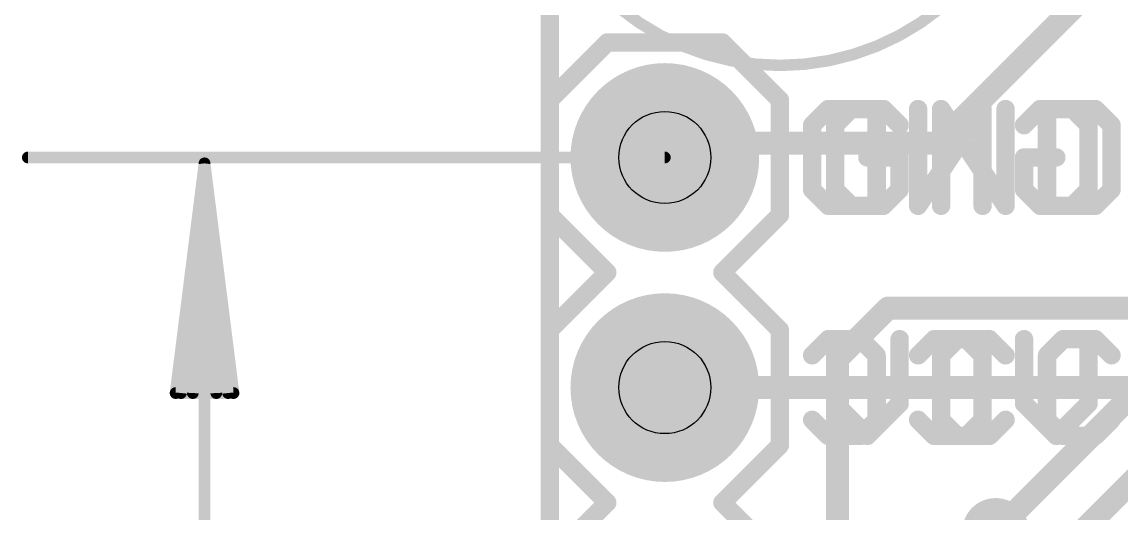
# Model space of a CAD drawing. Extents: x -33 to 74, y -15 to 28.
# Drawn here: x -5.83 to 6.31, y 10.05 to 15.47 of the extents above; entities that cross this region are included whole.
import ezdxf

# ---------------------------------------------------------------- set-up
doc = ezdxf.new("R2010")
doc.units = 0
for name, color, linetype in [('1', 12, 'CONTINUOUS'), ('16', 132, 'CONTINUOUS'), ('17', 110, 'CONTINUOUS'), ('18', 110, 'CONTINUOUS'), ('20', 53, 'CONTINUOUS'), ('21', 41, 'CONTINUOUS'), ('22', 40, 'CONTINUOUS'), ('29', 40, 'CONTINUOUS'), ('30', 253, 'CONTINUOUS'), ('39', 12, 'CONTINUOUS'), ('44', 253, 'CONTINUOUS'), ('47', 253, 'CONTINUOUS'), ('51', 53, 'CONTINUOUS')]:
    doc.layers.add(name, color=color, linetype=linetype)

# ---------------------------------------------------------------- blocks, each defined once
blk = doc.blocks.new('RECT')
blk.add_solid([(-0.5, -0.5), (0.5, -0.5), (-0.5, 0.5), (0.5, 0.5)])
blk = doc.blocks.new('ROUNDP')
at = {"const_width": 0.5}
blk.add_lwpolyline([(0, -0.25, 1), (0, 0.25, 1), (0, -0.25)], format="xyb", dxfattribs=at)
blk = doc.blocks.new('ROUNDV')
at = {"const_width": 0.5}
blk.add_lwpolyline([(0, -0.25, 1), (0, 0.25, 1), (0, -0.25)], format="xyb", dxfattribs=at)

msp = doc.modelspace()

# ---------------------------------------------------------------- linework, layer by layer
at = {"layer": '1'}
for points, const_width in [([(0, 20.32), (0, 0)], 0.2032), ([(5.8738, 15.7163), (4.2862, 14.1288)], 0.254), ([(1.4287, 14.1288), (1.27, 13.97)], 0.254), ([(4.2862, 14.1288), (1.4287, 14.1288)], 0.254), ([(3.735, 12.3075), (3.175, 11.7475)], 0.254), ([(8.7313, 12.3075), (3.735, 12.3075)], 0.254), ([(6.8863, 11.8075), (4.9213, 9.8425)], 0.254), ([(3.175, 11.7475), (3.175, 8.255)], 0.254), ([(7.3388, 11.3075), (5.715, 9.6837)], 0.254)]:
    msp.add_lwpolyline(points, dxfattribs=dict(at, const_width=const_width))
at = {"layer": '1', "const_width": 0.127}
for points in [[(1.4287, 14.1922, 1), (1.4287, 14.0653)], [(1.4737, 14.0838, 1), (1.3838, 14.1737)], [(4.2413, 14.1737, 1), (4.3312, 14.0838)], [(4.2862, 14.0653, 1), (4.2862, 14.1922)], [(1.2251, 14.0149, 1), (1.3149, 13.9251)], [(3.735, 12.371, 1), (3.735, 12.244)], [(3.7799, 12.2626, 1), (3.6901, 12.3524)], [(3.2385, 11.7475, 1), (3.1115, 11.7475)], [(3.1301, 11.7924, 1), (3.2199, 11.7026)]]:
    msp.add_lwpolyline(points, format="xyb", dxfattribs=at)
at = {"layer": '16'}
for points, const_width in [([(0, 20.32), (0, 0)], 0.2032), ([(1.27, 11.43), (8.5725, 11.43)], 0.254)]:
    msp.add_lwpolyline(points, dxfattribs=dict(at, const_width=const_width))
at = {"layer": '16', "const_width": 0.127}
msp.add_lwpolyline([(1.27, 11.4935, 1), (1.27, 11.3665)], format="xyb", dxfattribs=at)
at = {"layer": '20', "const_width": 0.2032}
msp.add_lwpolyline([(0, 0), (0, 20.32)], dxfattribs=at)
at = {"layer": '21', "const_width": 0.2032}
for points in [[(0, 14.605), (0.635, 15.24)], [(0.635, 15.24), (1.905, 15.24)], [(1.905, 15.24), (2.54, 14.605)], [(0, 13.335), (0, 14.605)], [(2.54, 14.605), (2.54, 13.335)], [(3.3276, 14.5043), (3.1496, 14.3264)], [(3.6835, 14.5043), (3.3276, 14.5043)], [(3.8614, 14.3264), (3.6835, 14.5043)], [(4.319, 13.4366), (4.319, 14.5043)], [(4.319, 14.5043), (5.0308, 13.4366)], [(5.0308, 13.4366), (5.0308, 14.5043)], [(5.4884, 14.5043), (5.4884, 13.4366)], [(6.0223, 14.5043), (5.4884, 14.5043)], [(6.2002, 14.3264), (6.0223, 14.5043)], [(3.1496, 14.3264), (3.1496, 13.6146)], [(6.2002, 13.6146), (6.2002, 14.3264)], [(3.8614, 13.9705), (3.5055, 13.9705)], [(3.8614, 13.6146), (3.8614, 13.9705)], [(3.1496, 13.6146), (3.3276, 13.4366)], [(3.6835, 13.4366), (3.8614, 13.6146)], [(6.0223, 13.4366), (6.2002, 13.6146)], [(3.3276, 13.4366), (3.6835, 13.4366)], [(5.4884, 13.4366), (6.0223, 13.4366)], [(0.635, 12.7), (0, 13.335)], [(2.54, 13.335), (1.905, 12.7)], [(0, 12.065), (0.635, 12.7)], [(1.905, 12.7), (2.54, 12.065)], [(0, 10.795), (0, 12.065)], [(2.54, 12.065), (2.54, 10.795)], [(3.1496, 11.9643), (3.1496, 11.2525)], [(3.8614, 11.2525), (3.8614, 11.9643)], [(4.4969, 11.9643), (4.319, 11.7864)], [(4.8529, 11.9643), (4.4969, 11.9643)], [(5.0308, 11.7864), (4.8529, 11.9643)], [(5.6663, 11.9643), (5.4884, 11.7864)], [(6.0223, 11.9643), (5.6663, 11.9643)], [(6.2002, 11.7864), (6.0223, 11.9643)], [(4.319, 11.7864), (4.319, 11.0746)], [(5.4884, 11.7864), (5.4884, 11.0746)], [(3.1496, 11.2525), (3.5055, 10.8966)], [(3.5055, 10.8966), (3.8614, 11.2525)], [(4.319, 11.0746), (4.4969, 10.8966)], [(4.8529, 10.8966), (5.0308, 11.0746)], [(5.4884, 11.0746), (5.6663, 10.8966)], [(6.0223, 10.8966), (6.2002, 11.0746)], [(4.4969, 10.8966), (4.8529, 10.8966)], [(5.6663, 10.8966), (6.0223, 10.8966)], [(0.635, 10.16), (0, 10.795)], [(2.54, 10.795), (1.905, 10.16)], [(0, 9.525), (0.635, 10.16)], [(1.905, 10.16), (2.54, 9.525)]]:
    msp.add_lwpolyline(points, dxfattribs=at)
at = {"layer": '21', "const_width": 0.1016}
for points in [[(0.635, 15.2908, 1), (0.635, 15.1892)], [(0.6709, 15.2041, 1), (0.5991, 15.2759)], [(1.9409, 15.2759, 1), (1.8691, 15.2041)], [(1.905, 15.1892, 1), (1.905, 15.2908)], [(0.0508, 14.605, 1), (-0.0508, 14.605)], [(-0.0359, 14.6409, 1), (0.0359, 14.5691)], [(2.5908, 14.605, 1), (2.4892, 14.605)], [(2.5041, 14.5691, 1), (2.5759, 14.6409)], [(3.3276, 14.5551, 1), (3.3276, 14.4535)], [(3.3635, 14.4684, 1), (3.2916, 14.5402)], [(3.7194, 14.5402, 1), (3.6475, 14.4684)], [(3.6835, 14.4535, 1), (3.6835, 14.5551)], [(4.3698, 14.5043, 1), (4.2682, 14.5043)], [(4.3613, 14.5325, 1), (4.2767, 14.4761)], [(5.0816, 14.5043, 1), (4.98, 14.5043)], [(5.5392, 14.5043, 1), (5.4376, 14.5043)], [(5.4884, 14.5551, 1), (5.4884, 14.4535)], [(6.0582, 14.5402, 1), (5.9863, 14.4684)], [(6.0223, 14.4535, 1), (6.0223, 14.5551)], [(3.2004, 14.3264, 1), (3.0988, 14.3264)], [(3.1137, 14.3623, 1), (3.1855, 14.2904)], [(3.8255, 14.2904, 1), (3.8973, 14.3623)], [(6.251, 14.3264, 1), (6.1494, 14.3264)], [(6.1643, 14.2904, 1), (6.2361, 14.3623)], [(3.5055, 14.0213, 1), (3.5055, 13.9197)], [(3.9122, 13.9705, 1), (3.8106, 13.9705)], [(3.8614, 13.9197, 1), (3.8614, 14.0213)], [(3.1855, 13.6505, 1), (3.1137, 13.5786)], [(3.8973, 13.5786, 1), (3.8255, 13.6505)], [(6.2361, 13.5786, 1), (6.1643, 13.6505)], [(3.0988, 13.6146, 1), (3.2004, 13.6146)], [(3.8106, 13.6146, 1), (3.9122, 13.6146)], [(6.1494, 13.6146, 1), (6.251, 13.6146)], [(3.3276, 13.4874, 1), (3.3276, 13.3858)], [(3.2916, 13.4007, 1), (3.3635, 13.4725)], [(3.6475, 13.4725, 1), (3.7194, 13.4007)], [(3.6835, 13.3858, 1), (3.6835, 13.4874)], [(4.2682, 13.4366, 1), (4.3698, 13.4366)], [(4.98, 13.4366, 1), (5.0816, 13.4366)], [(4.9885, 13.4084, 1), (5.0731, 13.4648)], [(5.4884, 13.4874, 1), (5.4884, 13.3858)], [(5.4376, 13.4366, 1), (5.5392, 13.4366)], [(5.9863, 13.4725, 1), (6.0582, 13.4007)], [(6.0223, 13.3858, 1), (6.0223, 13.4874)], [(0.0359, 13.3709, 1), (-0.0359, 13.2991)], [(-0.0508, 13.335, 1), (0.0508, 13.335)], [(2.4892, 13.335, 1), (2.5908, 13.335)], [(2.5759, 13.2991, 1), (2.5041, 13.3709)], [(0.6709, 12.6641, 1), (0.5991, 12.7359)], [(0.5991, 12.6641, 1), (0.6709, 12.7359)], [(1.9409, 12.7359, 1), (1.8691, 12.6641)], [(1.8691, 12.7359, 1), (1.9409, 12.6641)], [(0.0508, 12.065, 1), (-0.0508, 12.065)], [(-0.0359, 12.1009, 1), (0.0359, 12.0291)], [(2.5908, 12.065, 1), (2.4892, 12.065)], [(2.5041, 12.0291, 1), (2.5759, 12.1009)], [(3.2004, 11.9643, 1), (3.0988, 11.9643)], [(3.9122, 11.9643, 1), (3.8106, 11.9643)], [(4.4969, 12.0151, 1), (4.4969, 11.9135)], [(4.5329, 11.9284, 1), (4.461, 12.0002)], [(4.8888, 12.0002, 1), (4.8169, 11.9284)], [(4.8529, 11.9135, 1), (4.8529, 12.0151)], [(5.6663, 12.0151, 1), (5.6663, 11.9135)], [(5.7023, 11.9284, 1), (5.6304, 12.0002)], [(6.0582, 12.0002, 1), (5.9863, 11.9284)], [(6.0223, 11.9135, 1), (6.0223, 12.0151)], [(4.3698, 11.7864, 1), (4.2682, 11.7864)], [(5.5392, 11.7864, 1), (5.4376, 11.7864)], [(4.2831, 11.8223, 1), (4.3549, 11.7504)], [(4.9949, 11.7504, 1), (5.0667, 11.8223)], [(5.4525, 11.8223, 1), (5.5243, 11.7504)], [(6.1643, 11.7504, 1), (6.2361, 11.8223)], [(3.1855, 11.2884, 1), (3.1137, 11.2166)], [(3.0988, 11.2525, 1), (3.2004, 11.2525)], [(3.8106, 11.2525, 1), (3.9122, 11.2525)], [(3.8973, 11.2166, 1), (3.8255, 11.2884)], [(4.3549, 11.1105, 1), (4.2831, 11.0386)], [(5.0667, 11.0386, 1), (4.9949, 11.1105)], [(5.5243, 11.1105, 1), (5.4525, 11.0386)], [(6.2361, 11.0386, 1), (6.1643, 11.1105)], [(4.2682, 11.0746, 1), (4.3698, 11.0746)], [(5.4376, 11.0746, 1), (5.5392, 11.0746)], [(3.4696, 10.9325, 1), (3.5414, 10.8607)], [(3.4696, 10.8607, 1), (3.5414, 10.9325)], [(4.4969, 10.9474, 1), (4.4969, 10.8458)], [(4.461, 10.8607, 1), (4.5329, 10.9325)], [(4.8169, 10.9325, 1), (4.8888, 10.8607)], [(4.8529, 10.8458, 1), (4.8529, 10.9474)], [(5.6663, 10.9474, 1), (5.6663, 10.8458)], [(5.6304, 10.8607, 1), (5.7023, 10.9325)], [(5.9863, 10.9325, 1), (6.0582, 10.8607)], [(6.0223, 10.8458, 1), (6.0223, 10.9474)], [(0.0359, 10.8309, 1), (-0.0359, 10.7591)], [(-0.0508, 10.795, 1), (0.0508, 10.795)], [(2.4892, 10.795, 1), (2.5908, 10.795)], [(2.5759, 10.7591, 1), (2.5041, 10.8309)], [(0.6709, 10.1241, 1), (0.5991, 10.1959)], [(0.5991, 10.1241, 1), (0.6709, 10.1959)], [(1.9409, 10.1959, 1), (1.8691, 10.1241)], [(1.8691, 10.1959, 1), (1.9409, 10.1241)]]:
    msp.add_lwpolyline(points, format="xyb", dxfattribs=at)
at = {"layer": '22', "const_width": 0.2032}
for points in [[(2.896, 14.3264), (3.0739, 14.5043)], [(3.0739, 14.5043), (3.6078, 14.5043)], [(3.6078, 14.5043), (3.6078, 13.4366)], [(4.7772, 14.5043), (4.0654, 13.4366)], [(4.0654, 13.4366), (4.0654, 14.5043)], [(4.7772, 13.4366), (4.7772, 14.5043)], [(5.2348, 14.3264), (5.4127, 14.5043)], [(5.4127, 14.5043), (5.7686, 14.5043)], [(5.7686, 14.5043), (5.9466, 14.3264)], [(2.896, 13.6146), (2.896, 14.3264)], [(5.9466, 14.3264), (5.9466, 13.6146)], [(5.2348, 13.6146), (5.2348, 13.9705)], [(5.2348, 13.9705), (5.5907, 13.9705)], [(3.0739, 13.4366), (2.896, 13.6146)], [(5.4127, 13.4366), (5.2348, 13.6146)], [(5.9466, 13.6146), (5.7686, 13.4366)], [(3.6078, 13.4366), (3.0739, 13.4366)], [(5.7686, 13.4366), (5.4127, 13.4366)], [(2.896, 11.7864), (3.0739, 11.9643)], [(3.0739, 11.9643), (3.4299, 11.9643)], [(3.4299, 11.9643), (3.6078, 11.7864)], [(4.0654, 11.7864), (4.2433, 11.9643)], [(4.2433, 11.9643), (4.5993, 11.9643)], [(4.5993, 11.9643), (4.7772, 11.7864)], [(5.2348, 11.2525), (5.2348, 11.9643)], [(5.9466, 11.9643), (5.9466, 11.2525)], [(3.6078, 11.7864), (3.6078, 11.0746)], [(4.7772, 11.7864), (4.7772, 11.0746)], [(5.5907, 10.8966), (5.2348, 11.2525)], [(5.9466, 11.2525), (5.5907, 10.8966)], [(3.0739, 10.8966), (2.896, 11.0746)], [(3.6078, 11.0746), (3.4299, 10.8966)], [(4.2433, 10.8966), (4.0654, 11.0746)], [(4.7772, 11.0746), (4.5993, 10.8966)], [(3.4299, 10.8966), (3.0739, 10.8966)], [(4.5993, 10.8966), (4.2433, 10.8966)]]:
    msp.add_lwpolyline(points, dxfattribs=at)
at = {"layer": '22', "const_width": 0.1016}
for points in [[(3.0739, 14.5551, 1), (3.0739, 14.4535)], [(3.1099, 14.4684, 1), (3.038, 14.5402)], [(3.6586, 14.5043, 1), (3.557, 14.5043)], [(3.6078, 14.4535, 1), (3.6078, 14.5551)], [(4.1162, 14.5043, 1), (4.0146, 14.5043)], [(4.828, 14.5043, 1), (4.7264, 14.5043)], [(4.8195, 14.4761, 1), (4.7349, 14.5325)], [(5.4127, 14.5551, 1), (5.4127, 14.4535)], [(5.4487, 14.4684, 1), (5.3768, 14.5402)], [(5.8046, 14.5402, 1), (5.7327, 14.4684)], [(5.7686, 14.4535, 1), (5.7686, 14.5551)], [(2.9468, 14.3264, 1), (2.8452, 14.3264)], [(2.8601, 14.3623, 1), (2.9319, 14.2904)], [(5.1989, 14.3623, 1), (5.2707, 14.2904)], [(5.9974, 14.3264, 1), (5.8958, 14.3264)], [(5.9107, 14.2904, 1), (5.9825, 14.3623)], [(5.2856, 13.9705, 1), (5.184, 13.9705)], [(5.2348, 14.0213, 1), (5.2348, 13.9197)], [(5.5907, 13.9197, 1), (5.5907, 14.0213)], [(2.9319, 13.6505, 1), (2.8601, 13.5786)], [(5.2707, 13.6505, 1), (5.1989, 13.5786)], [(5.9825, 13.5786, 1), (5.9107, 13.6505)], [(2.8452, 13.6146, 1), (2.9468, 13.6146)], [(5.184, 13.6146, 1), (5.2856, 13.6146)], [(5.8958, 13.6146, 1), (5.9974, 13.6146)], [(3.0739, 13.4874, 1), (3.0739, 13.3858)], [(3.038, 13.4007, 1), (3.1099, 13.4725)], [(3.557, 13.4366, 1), (3.6586, 13.4366)], [(3.6078, 13.3858, 1), (3.6078, 13.4874)], [(4.0231, 13.4648, 1), (4.1077, 13.4084)], [(4.0146, 13.4366, 1), (4.1162, 13.4366)], [(4.7264, 13.4366, 1), (4.828, 13.4366)], [(5.4127, 13.4874, 1), (5.4127, 13.3858)], [(5.3768, 13.4007, 1), (5.4487, 13.4725)], [(5.7327, 13.4725, 1), (5.8046, 13.4007)], [(5.7686, 13.3858, 1), (5.7686, 13.4874)], [(3.0739, 12.0151, 1), (3.0739, 11.9135)], [(3.1099, 11.9284, 1), (3.038, 12.0002)], [(3.4658, 12.0002, 1), (3.3939, 11.9284)], [(3.4299, 11.9135, 1), (3.4299, 12.0151)], [(4.2433, 12.0151, 1), (4.2433, 11.9135)], [(4.2793, 11.9284, 1), (4.2074, 12.0002)], [(4.6352, 12.0002, 1), (4.5633, 11.9284)], [(4.5993, 11.9135, 1), (4.5993, 12.0151)], [(5.2856, 11.9643, 1), (5.184, 11.9643)], [(5.9974, 11.9643, 1), (5.8958, 11.9643)], [(3.6586, 11.7864, 1), (3.557, 11.7864)], [(4.828, 11.7864, 1), (4.7264, 11.7864)], [(2.8601, 11.8223, 1), (2.9319, 11.7504)], [(3.5719, 11.7504, 1), (3.6437, 11.8223)], [(4.0295, 11.8223, 1), (4.1013, 11.7504)], [(4.7413, 11.7504, 1), (4.8131, 11.8223)], [(5.2707, 11.2884, 1), (5.1989, 11.2166)], [(5.184, 11.2525, 1), (5.2856, 11.2525)], [(5.8958, 11.2525, 1), (5.9974, 11.2525)], [(5.9825, 11.2166, 1), (5.9107, 11.2884)], [(2.9319, 11.1105, 1), (2.8601, 11.0386)], [(3.6437, 11.0386, 1), (3.5719, 11.1105)], [(4.1013, 11.1105, 1), (4.0295, 11.0386)], [(4.8131, 11.0386, 1), (4.7413, 11.1105)], [(3.557, 11.0746, 1), (3.6586, 11.0746)], [(4.7264, 11.0746, 1), (4.828, 11.0746)], [(3.0739, 10.9474, 1), (3.0739, 10.8458)], [(3.038, 10.8607, 1), (3.1099, 10.9325)], [(3.3939, 10.9325, 1), (3.4658, 10.8607)], [(3.4299, 10.8458, 1), (3.4299, 10.9474)], [(4.2433, 10.9474, 1), (4.2433, 10.8458)], [(4.2074, 10.8607, 1), (4.2793, 10.9325)], [(4.5633, 10.9325, 1), (4.6352, 10.8607)], [(4.5993, 10.8458, 1), (4.5993, 10.9474)], [(5.5548, 10.9325, 1), (5.6266, 10.8607)], [(5.5548, 10.8607, 1), (5.6266, 10.9325)]]:
    msp.add_lwpolyline(points, format="xyb", dxfattribs=at)
at = {"layer": '39', "const_width": 0.127}
msp.add_lwpolyline([(2.54, 14.986, 1), (2.54, 20.574, 1), (2.54, 14.986)], format="xyb", dxfattribs=at)
at = {"layer": '44'}
for centre in [(1.27, 13.97), (1.27, 11.43)]:
    msp.add_circle(centre, 0.508, dxfattribs=at)
at = {"layer": '47', "const_width": 0.13}
for points in [[(1.27, 13.97), (-5.76, 13.97)], [(-3.81, 13.905), (-4.1292, 11.37)], [(-3.81, 13.905), (-4.07, 11.37)], [(-3.81, 13.905), (-3.94, 11.37)], [(-3.81, 13.905), (-3.81, 0.065)], [(-3.4908, 11.37), (-3.81, 13.905)], [(-3.68, 11.37), (-3.81, 13.905)], [(-3.55, 11.37), (-3.81, 13.905)], [(-4.1292, 11.37), (-3.4908, 11.37)]]:
    msp.add_lwpolyline(points, dxfattribs=at)
at = {"layer": '47', "const_width": 0.065}
for points in [[(-5.76, 14.0025, 1), (-5.76, 13.9375)], [(-3.7775, 13.905, 1), (-3.8425, 13.905)], [(-3.7778, 13.9091, 1), (-3.8422, 13.9009)], [(-3.7775, 13.9033, 1), (-3.8425, 13.9067)], [(-3.7775, 13.9067, 1), (-3.8425, 13.9033)], [(-3.7777, 13.9083, 1), (-3.8423, 13.9017)], [(-3.7777, 13.9017, 1), (-3.8423, 13.9083)], [(-3.7778, 13.9009, 1), (-3.8422, 13.9091)], [(1.27, 13.9375, 1), (1.27, 14.0025)], [(-4.1615, 11.3741, 1), (-4.097, 11.3659)], [(-4.1292, 11.4025, 1), (-4.1292, 11.3375)], [(-4.1023, 11.3733, 1), (-4.0377, 11.3667)], [(-3.9725, 11.3717, 1), (-3.9075, 11.3683)], [(-3.7125, 11.3683, 1), (-3.6475, 11.3717)], [(-3.5823, 11.3667, 1), (-3.5177, 11.3733)], [(-3.523, 11.3659, 1), (-3.4585, 11.3741)], [(-3.4908, 11.3375, 1), (-3.4908, 11.4025)]]:
    msp.add_lwpolyline(points, format="xyb", dxfattribs=at)

# ---------------------------------------------------------------- block references
at = {"layer": '17', "xscale": 1.8796, "yscale": 1.8796, "rotation": 180}
for p in [(1.27, 13.97), (1.27, 13.97), (1.27, 11.43), (1.27, 11.43)]:
    msp.add_blockref('ROUNDP', p, dxfattribs=at)
at = {"layer": '18', "xscale": 0.7366, "yscale": 0.7366}
msp.add_blockref('ROUNDV', (4.9213, 9.8425), dxfattribs=at)
msp.add_blockref('ROUNDV', (4.9213, 9.8425), dxfattribs=at)
at = {"layer": '29', "xscale": 2.0828, "yscale": 2.0828, "rotation": 180}
for p in [(1.27, 13.97), (1.27, 11.43)]:
    msp.add_blockref('ROUNDP', p, dxfattribs=at)
at = {"layer": '30', "xscale": 2.0828, "yscale": 2.0828, "rotation": 180}
for p in [(1.27, 13.97), (1.27, 11.43)]:
    msp.add_blockref('ROUNDP', p, dxfattribs=at)
at = {"layer": '51', "xscale": 0.508, "yscale": 0.508, "rotation": 90}
for p in [(1.27, 13.97), (1.27, 11.43)]:
    msp.add_blockref('RECT', p, dxfattribs=at)

doc.saveas('drawing.dxf')
